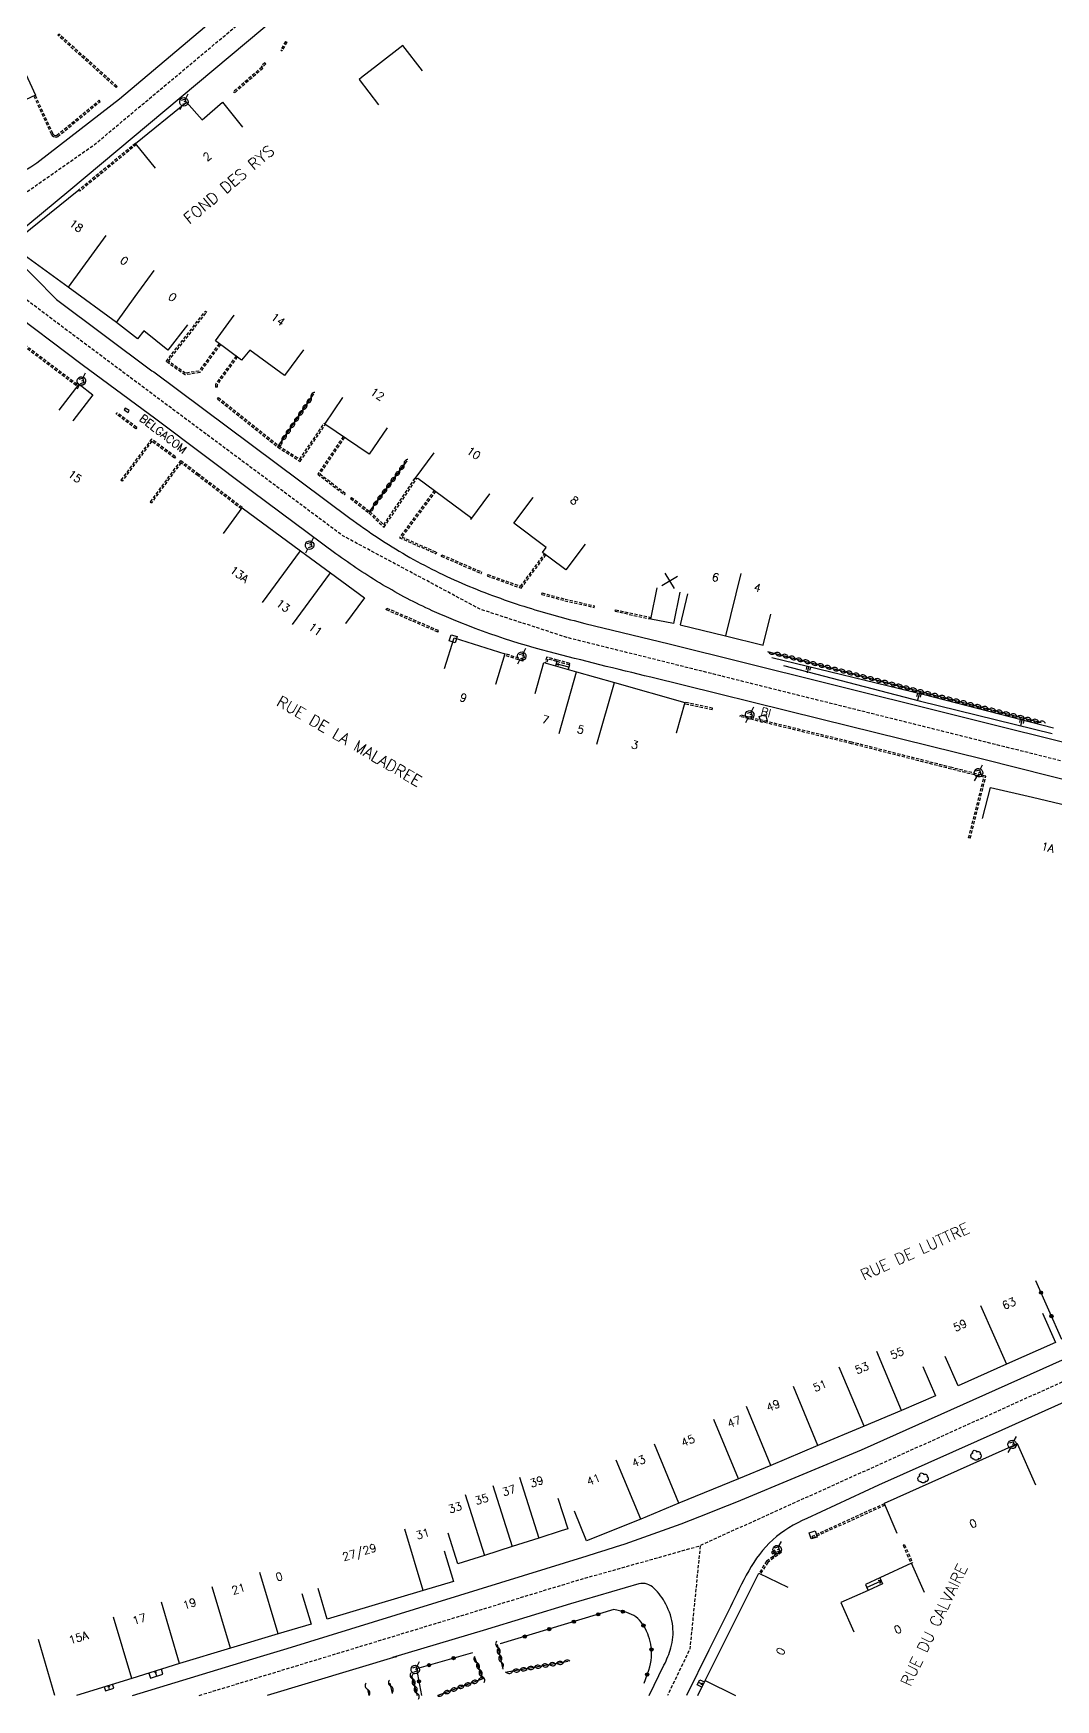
# Model space of a CAD drawing. Header units: millimetres. Extents: x 147000 to 148000, y 130999 to 132000.
# Drawn here: x 147334 to 147493.8, y 130999.3 to 131259.6 of the extents above; entities that cross this region are included whole.
import ezdxf
from ezdxf.enums import TextEntityAlignment as Align

# ---------------------------------------------------------------- set-up
doc = ezdxf.new("R2010")
doc.units = ezdxf.units.MM
doc.linetypes.add('DASHED', pattern=[0.75, 0.5, -0.25])
doc.layers.get('0').update_dxf_attribs({"linetype": 'CONTINUOUS'})
for name, color, linetype in [('W0001', 6, 'DASHED'), ('W0008', 7, 'CONTINUOUS'), ('W0100', 7, 'CONTINUOUS'), ('W0112', 1, 'DASHED'), ('W0211', 2, 'CONTINUOUS'), ('W0300', 7, 'CONTINUOUS'), ('W0310', 3, 'CONTINUOUS'), ('W0322', 7, 'CONTINUOUS'), ('W0471', 7, 'CONTINUOUS'), ('W0984', 7, 'CONTINUOUS'), ('W0989', 7, 'CONTINUOUS'), ('W0991', 7, 'CONTINUOUS'), ('W1102', 7, 'CONTINUOUS')]:
    doc.layers.add(name, color=color, linetype=linetype)
doc.styles.get("Standard").update_dxf_attribs({"font": 'romans.shx', "width": 0.85})

# ---------------------------------------------------------------- blocks, each defined once
blk = doc.blocks.new('t211o')
at = {"color": 0, "linetype": 'Continuous'}
for p, q in [((-0.29, 0.5), (-0.29, 0)), ((0, 1), (0, 0)), ((0.29, 0.5), (0.29, 0))]:
    blk.add_line(p, q, dxfattribs=at)
blk = doc.blocks.new('t991o')
at = {"color": 0, "linetype": 'Continuous'}
for p, q in [((-1, 1), (1, -1)), ((-1, -1), (1, 1))]:
    blk.add_line(p, q, dxfattribs=at)
blk = doc.blocks.new('t310o')
at = {"color": 0, "linetype": 'Continuous'}
for centre, start, end in [((-0.5, 0.38), 216.8699, 323.1304), ((0.5, -0.37), 36.8699, 143.1303)]:
    blk.add_arc(centre, 0.625, start, end, dxfattribs=at)
blk = doc.blocks.new('t322o')
at = {"color": 0, "linetype": 'Continuous'}
for radius in [0.25, 0.15]:
    blk.add_circle((0, 0), radius, dxfattribs=at)
blk = doc.blocks.new('T471')
for p, q in [((-0.333334, 0.333334), (-0.333334, -0.333334)), ((-0.333334, 0.333334), (0.333334, 0.333334)), ((-0.333334, 0), (0, 0)), ((0.500001, 0.500001), (1.000002, 1.000002)), ((-0.500001, -0.500001), (-1.000002, -1.000002)), ((-0.333334, -0.333334), (0.333334, -0.333334))]:
    blk.add_line(p, q)
blk.add_ellipse((0, 0), major_axis=(0.471405, 0.471405), ratio=1, start_param=5.4977871438, end_param=11.780972451)
blk = doc.blocks.new('t112o')
at = {"color": 0, "linetype": 'Continuous'}
for p, q in [((-0.5, 0.5), (0.5, 0.5)), ((-0.5, -0.5), (-0.5, 0.5)), ((0.5, 0.5), (0.5, -0.5)), ((0.5, -0.5), (-0.5, -0.5))]:
    blk.add_line(p, q, dxfattribs=at)
blk = doc.blocks.new('T300')
for p, q in [((-0.8, 0.51), (-0.86, 0.34)), ((-0.86, 0.34), (-0.86, 0.17)), ((-0.86, 0.17), (-0.74, 0.06)), ((-0.69, 0.63), (-0.8, 0.51)), ((-0.8, -0.06), (-0.74, 0.06)), ((-0.74, 0.06), (-0.69, 0.11)), ((-0.57, 0.69), (-0.69, 0.63)), ((-0.46, 0.69), (-0.57, 0.69)), ((-0.29, 0.63), (-0.46, 0.69)), ((-0.29, 0.63), (-0.17, 0.74)), ((-0.23, 0.57), (-0.29, 0.63)), ((-0.17, 0.74), (-0.06, 0.8)), ((-0.06, 0.8), (0.06, 0.8)), ((0.06, 0.8), (0.23, 0.74)), ((0.23, 0.74), (0.34, 0.63)), ((0.34, 0.63), (0.4, 0.51)), ((0.46, 0.46), (0.34, 0.46)), ((0.4, 0.51), (0.4, 0.46)), ((0.57, 0.4), (0.46, 0.46)), ((0.57, 0.4), (0.69, 0.29)), ((0.69, 0.29), (0.74, 0.17)), ((0.74, 0.06), (0.69, -0.17)), ((0.74, 0.17), (0.74, 0.06)), ((-0.8, -0.17), (-0.8, -0.06)), ((-0.8, -0.23), (-0.8, -0.17)), ((-0.74, -0.34), (-0.8, -0.23)), ((-0.69, -0.4), (-0.74, -0.34)), ((-0.51, -0.46), (-0.69, -0.4)), ((-0.4, -0.46), (-0.51, -0.46)), ((-0.4, -0.46), (-0.34, -0.46)), ((-0.34, -0.46), (-0.34, -0.4)), ((-0.34, -0.51), (-0.34, -0.46)), ((-0.29, -0.63), (-0.34, -0.51)), ((-0.17, -0.74), (-0.29, -0.63)), ((-0.06, -0.8), (-0.17, -0.74)), ((0.06, -0.8), (-0.06, -0.8)), ((0.17, -0.74), (0.06, -0.8)), ((0.23, -0.69), (0.17, -0.74)), ((0.29, -0.46), (0.23, -0.46)), ((0.29, -0.63), (0.23, -0.69)), ((0.46, -0.4), (0.29, -0.46)), ((0.34, -0.51), (0.29, -0.63)), ((0.34, -0.51), (0.34, -0.46)), ((0.57, -0.34), (0.46, -0.4)), ((0.63, -0.29), (0.57, -0.34)), ((0.69, -0.17), (0.63, -0.29))]:
    blk.add_line(p, q)

msp = doc.modelspace()

# ---------------------------------------------------------------- linework, layer by layer
at = {"layer": 'W0001', "flags": 128}
for points in [[(147321.37, 131226.7), (147328.99, 131232.03), (147343.51, 131242.17), (147391.84, 131282.58), (147418.55, 131304.65), (147427.85, 131311.8), (147454.55, 131334.69), (147462.59, 131341.58), (147498.95, 131372.05), (147511.71, 131384.92), (147519.9, 131395.53), (147528.52, 131409.88), (147537.38, 131428.53), (147540.01, 131435.29), (147553.89, 131470.7), (147557.05, 131478.78), (147562.81, 131493.02), (147567.54, 131503.26), (147574.52, 131515.82), (147583.12, 131529.96), (147596.12, 131548.84), (147606.02, 131561.15), (147606.02, 131561.15)], [(147594.96, 131093.92), (147586.51, 131105.47), (147577.08, 131112.52), (147554.95, 131128.08), (147535.03, 131135.87), (147417.41, 131165.22), (147403.82, 131169.65), (147382.38, 131181.11), (147355.09, 131201.41), (147339.66, 131212.92), (147321.37, 131226.7), (147309.53, 131235.62), (147285.5, 131252.32), (147280.73, 131263.05), (147268.25, 131289.29), (147266.21, 131298.47), (147262.94, 131306.29), (147259.17, 131314.86), (147259.17, 131314.86)], [(147848.17, 131148.63), (147841.89, 131146.54), (147798.08, 131138.79), (147775.57, 131135.06), (147765.48, 131133.34), (147752.33, 131131.18), (147714.41, 131124.92), (147654.67, 131114.9), (147631.69, 131108.74), (147609.8, 131100.49), (147594.96, 131093.92), (147573.67, 131084.44), (147521.96, 131061.19), (147446.75, 131027.27), (147438.23, 131023.38), (147438.23, 131023.38)], [(147359.94, 131000), (147419.25, 131018.04), (147438.23, 131023.38), (147436.61, 131007.25), (147433.12, 131000)]]:
    msp.add_lwpolyline(points, dxfattribs=at)
at = {"layer": 'W0008', "flags": 128}
for points in [[(147483.5, 131338.38), (147481.18, 131338.01), (147469, 131334.24), (147468.75, 131332.21), (147456.38, 131327.96, 0.0616), (147448.04, 131323.89, 0.0194), (147440.97, 131318.59), (147422.37, 131304.29), (147399.91, 131285.45), (147339.56, 131234.95), (147331.35, 131228.1, 0.1434)], [(147331.07, 131237.45, 0.0647), (147335.03, 131239.71), (147347.46, 131249.38), (147363.42, 131262.8)], [(147518.63, 131137.08), (147482.56, 131146.19), (147457.04, 131152.45), (147430.53, 131159.02, -0.006), (147414.6, 131163, -0.0413), (147396.35, 131169.4, -0.0261), (147388.6, 131173.48, -0.0249), (147381.31, 131178.32), (147368.26, 131187.96), (147353.16, 131199.31), (147341.66, 131207.84), (147305.2, 131235.28, 0.1225)], [(147330.68, 131225.1), (147337.65, 131218.01), (147352.52, 131206.9), (147352.83, 131206.7), (147383.46, 131183.89, 0.0145), (147387.9, 131180.79, 0.0146), (147392.31, 131178.06, 0.0305), (147401.57, 131173.46, 0.0243), (147411.3, 131169.91, 0.016), (147420.21, 131167.44), (147433.38, 131164.22), (147457.43, 131158.25), (147499.66, 131147.71)], [(147696.25, 131118.63), (147656.58, 131112.1, 0.0265), (147643.76, 131109.16, 0.0119), (147632.04, 131105.62, 0.0192), (147616.63, 131099.95), (147609.09, 131096.82), (147581.84, 131084.71), (147557.09, 131073.63), (147544.34, 131067.95), (147515.24, 131054.84), (147485.34, 131041.4), (147466.07, 131032.82), (147454.88, 131027.64, 0.0749), (147449.57, 131024.3, 0.078), (147445.81, 131019.46, 0.015), (147442.95, 131013.81), (147439.58, 131007.07), (147436.07, 131000)], [(147349.54, 131000), (147369.51, 131006.07), (147373.67, 131007.32), (147420.56, 131021.79, 0.0237), (147443.93, 131030.25), (147463.42, 131038.36), (147528.69, 131067.54)], [(147430.26, 131000), (147432.57, 131004.72, 0.0458), (147433.65, 131007.44, 0.0952), (147433.94, 131010.78, 0.0951), (147432.85, 131014.26, 0.0897), (147431.02, 131016.71, 0.2635), (147428.63, 131017.44), (147417.94, 131014.29), (147404.3, 131010.13), (147390.15, 131005.9), (147390.84, 131006.1), (147370.57, 131000)]]:
    msp.add_lwpolyline(points, format="xyb", dxfattribs=at)
at = {"layer": 'W0100'}
for p, q in [((147415.81, 131161.48), (147415.62, 131160.78)), ((147415.72, 131161.13), (147416.16, 131161.15)), ((147415.72, 131161.13), (147416.08, 131160.89)), ((147417.68, 131160.59), (147415.72, 131161.13)), ((147417.78, 131160.94), (147417.58, 131160.24)), ((147464.24, 131016.85), (147466.51, 131017.88)), ((147466.51, 131017.88), (147466.04, 131017.92)), ((147466.51, 131017.88), (147466.23, 131017.5)), ((147353.06, 131003.8), (147353, 131003.5)), ((147353.06, 131003.8), (147353.29, 131003.59)), ((147353.31, 131003), (147353.06, 131003.8)), ((147437.97, 131002.04), (147438.68, 131001.69)), ((147345.75, 131001.53), (147345.68, 131001.23)), ((147345.75, 131001.53), (147345.96, 131001.32)), ((147345.93, 131000.92), (147345.75, 131001.53)), ((147438.68, 131001.69), (147438.33, 131001.68)), ((147438.68, 131001.69), (147438.47, 131001.98))]:
    msp.add_line(p, q, dxfattribs=at)
at = {"layer": 'W0100', "flags": 128}
for points in [[(147394.83, 131253.73), (147391.77, 131257.68), (147387.81, 131254.63), (147385.31, 131252.7), (147384.91, 131252.39), (147387.97, 131248.44), (147387.97, 131248.44)], [(147332.26, 131254.46), (147334.35, 131249.92), (147320.79, 131243.65), (147318.7, 131248.19), (147318.7, 131248.19)], [(147353.11, 131238.52), (147349.97, 131242.41), (147357.96, 131248.83), (147360.4, 131246.08), (147363.57, 131248.82), (147366.7, 131244.92), (147366.7, 131244.92)], [(147358.09, 131214.04), (147355.01, 131210.11), (147351.29, 131213.12), (147350.31, 131211.86), (147347, 131214.45), (147339.46, 131219.95), (147332, 131225.38), (147331.96, 131227.73), (147341.12, 131235.16), (147341.12, 131235.16)], [(147376.22, 131210.15), (147373.25, 131206.13), (147367.85, 131210.1), (147366.55, 131208.56), (147362.46, 131211.54), (147365.42, 131215.57), (147365.42, 131215.57)], [(147338.08, 131200.73), (147341.19, 131204.77), (147343.32, 131203.13), (147340.21, 131199.09), (147340.21, 131199.09)], [(147389.3, 131197.98), (147386.49, 131193.84), (147379.55, 131198.55), (147382.36, 131202.69), (147382.36, 131202.69)], [(147348.83, 131200.39), (147349.01, 131200.66), (147348.39, 131201.07), (147348.2, 131200.81), (147348.83, 131200.39), (147348.83, 131200.39)], [(147396.62, 131194.08), (147393.65, 131190.06), (147394.09, 131190.11), (147402.32, 131184.03), (147402.38, 131183.65), (147405.35, 131187.67), (147405.35, 131187.67)], [(147420.23, 131179.81), (147417.22, 131175.82), (147416.82, 131176.12), (147413.59, 131178.51), (147414.16, 131179.31), (147409.12, 131183.11), (147412.13, 131187.1), (147412.13, 131187.1)], [(147363.71, 131181.49), (147366.65, 131185.48), (147375.75, 131178.76), (147380.43, 131175.33), (147385.78, 131171.44), (147382.81, 131167.41), (147382.81, 131167.41)], [(147435.04, 131172.31), (147434.07, 131167.41), (147430.53, 131168.11), (147431.49, 131173.01), (147431.49, 131173.01)], [(147436.25, 131172.07), (147435.08, 131167.21), (147442.18, 131165.5), (147448.05, 131164.02), (147449.24, 131168.88), (147449.24, 131168.88)], [(147398.28, 131160.41), (147399.78, 131165.18), (147407.72, 131162.68), (147406.22, 131157.91), (147406.22, 131157.91)], [(147412.42, 131156.48), (147413.78, 131161.3), (147418.89, 131159.87), (147424.81, 131158.21), (147435.85, 131155.09), (147434.49, 131150.27), (147434.49, 131150.27)], [(147482.36, 131136.94), (147483.58, 131141.79), (147490.13, 131140.28), (147495.61, 131138.99), (147495.96, 131140.34), (147505.35, 131137.95), (147523.68, 131133.52), (147533.65, 131130.86), (147532.43, 131126.01), (147532.43, 131126.01)], [(147491.73, 131059.71), (147493.76, 131055.14), (147486.1, 131051.74), (147478.54, 131048.34), (147476.51, 131052.91), (147476.51, 131052.91)], [(147473.01, 131051.38), (147474.98, 131046.79), (147469.71, 131044.52), (147463.86, 131042.07), (147456.62, 131039.01), (147449.28, 131035.9), (147444.2, 131033.83), (147434.89, 131030.01), (147428.93, 131027.5), (147420.46, 131024.12), (147418.61, 131028.77), (147418.61, 131028.77)], [(147490.68, 131032.81), (147487.79, 131039.27), (147467, 131029.95), (147468.98, 131025.35), (147468.98, 131025.35)], [(147416, 131030.78), (147417.52, 131026.01), (147416.48, 131025.68), (147412.99, 131024.56), (147408.84, 131023.24), (147404.51, 131021.85), (147400.35, 131020.56), (147398.83, 131025.33), (147398.83, 131025.33)], [(147398.22, 131022.6), (147399.66, 131017.81), (147394.93, 131016.39), (147379.95, 131011.9), (147378.51, 131016.69), (147378.51, 131016.69)], [(147449.82, 131022.67), (147449.36, 131022.33), (147449.54, 131022.09), (147449.99, 131022.43), (147449.82, 131022.67), (147449.82, 131022.67)], [(147473.26, 131016.08), (147471.24, 131020.65), (147466.31, 131018.37), (147466.71, 131017.4), (147464.45, 131016.39), (147460.22, 131014.52), (147462.25, 131009.95), (147462.25, 131009.95)], [(147437.86, 131000), (147438.99, 131002.33), (147447.41, 131019.08), (147451.9, 131016.89), (147451.9, 131016.89)], [(147466.31, 131018.37), (147464.04, 131017.32), (147464.45, 131016.39), (147464.45, 131016.39)], [(147375.97, 131015.93), (147377.41, 131011.14), (147372.27, 131009.63), (147364.83, 131007.37), (147356.87, 131004.99), (147349.39, 131002.65), (147340.76, 131000)], [(147352.09, 131003.49), (147352.34, 131002.67), (147354.27, 131003.33), (147354.03, 131004.1), (147354.03, 131004.1)], [(147438.48, 131001.28), (147437.75, 131001.63), (147438.18, 131002.45), (147438.88, 131002.1), (147438.88, 131002.1)], [(147345.09, 131001.33), (147345.28, 131000.71), (147346.58, 131001.13), (147346.4, 131001.73), (147346.4, 131001.73)]]:
    msp.add_lwpolyline(points, dxfattribs=at)
at = {"layer": 'W0112'}
for p, q in [((147337.85, 131259.29), (147338.02, 131259.47)), ((147345.29, 131252.61), (147337.85, 131259.29)), ((147345.46, 131252.8), (147338.02, 131259.47)), ((147373.4, 131258.32), (147372.68, 131257)), ((147373.62, 131258.21), (147372.9, 131256.88)), ((147373.4, 131258.32), (147373.62, 131258.21)), ((147370.18, 131255), (147369.65, 131254.49)), ((147369.83, 131254.31), (147369.65, 131254.49)), ((147370.36, 131254.82), (147369.83, 131254.31)), ((147370.18, 131255), (147370.36, 131254.82)), ((147372.68, 131257), (147372.9, 131256.88)), ((147346.95, 131251.12), (147345.29, 131252.61)), ((147347.11, 131251.31), (147345.46, 131252.8)), ((147369.74, 131254.31), (147365.28, 131250.46)), ((147369.9, 131254.12), (147365.44, 131250.28)), ((147369.9, 131254.12), (147369.74, 131254.31)), ((147334.11, 131249.8), (147336.81, 131243.84)), ((147334.33, 131249.91), (147337.03, 131243.94)), ((147346.95, 131251.12), (147347.11, 131251.31)), ((147365.28, 131250.46), (147365.44, 131250.28)), ((147337.69, 131243.66), (147344.31, 131249.13)), ((147337.85, 131243.47), (147344.47, 131248.94)), ((147344.47, 131248.94), (147344.31, 131249.13)), ((147336.81, 131243.84), (147336.95, 131243.65)), ((147336.95, 131243.65), (147337.16, 131243.5)), ((147337.03, 131243.94), (147337.12, 131243.83)), ((147337.12, 131243.83), (147337.28, 131243.71)), ((147337.16, 131243.5), (147337.41, 131243.4)), ((147337.28, 131243.71), (147337.46, 131243.64)), ((147337.41, 131243.4), (147337.65, 131243.38)), ((147337.46, 131243.64), (147337.62, 131243.63)), ((147337.62, 131243.63), (147337.69, 131243.66)), ((147337.65, 131243.38), (147337.85, 131243.47)), ((147349.97, 131242.41), (147341.15, 131235.14)), ((147350.13, 131242.22), (147341.31, 131234.95)), ((147341.31, 131234.95), (147341.15, 131235.14)), ((147354.76, 131208.34), (147360.92, 131216.22)), ((147355.12, 131208.39), (147361.12, 131216.06)), ((147360.92, 131216.22), (147361.12, 131216.06)), ((147340.68, 131204.58), (147330.76, 131212.06)), ((147340.83, 131204.77), (147330.91, 131212.26)), ((147363.04, 131211.12), (147359.9, 131206.85)), ((147363.24, 131210.97), (147360.04, 131206.62)), ((147357.72, 131206.24), (147354.76, 131208.34)), ((147357.78, 131206.5), (147355.12, 131208.39)), ((147365.69, 131209.19), (147362.46, 131204.76)), ((147365.89, 131209.04), (147362.72, 131204.69)), ((147360.04, 131206.62), (147357.72, 131206.24)), ((147359.9, 131206.85), (147357.78, 131206.5)), ((147340.68, 131204.58), (147340.83, 131204.77)), ((147362.46, 131204.76), (147362.49, 131204.32)), ((147362.74, 131204.34), (147362.49, 131204.32)), ((147362.72, 131204.69), (147362.74, 131204.34)), ((147362.79, 131202.52), (147362.95, 131202.71)), ((147362.79, 131202.52), (147372.24, 131194.97)), ((147362.95, 131202.71), (147372.38, 131195.17)), ((147346.98, 131200.11), (147347.13, 131200.31)), ((147350.03, 131197.84), (147346.98, 131200.11)), ((147350.18, 131198.04), (147347.13, 131200.31)), ((147350.18, 131198.04), (147350.03, 131197.84)), ((147375.65, 131193.07), (147379.43, 131198.64)), ((147375.72, 131192.72), (147379.64, 131198.49)), ((147379.55, 131198.55), (147379.43, 131198.64)), ((147352.49, 131196.23), (147347.71, 131189.82)), ((147352.54, 131195.88), (147347.91, 131189.67)), ((147356.22, 131193.46), (147352.49, 131196.23)), ((147356.07, 131193.26), (147352.54, 131195.88)), ((147372.24, 131194.97), (147375.72, 131192.72)), ((147372.38, 131195.17), (147375.65, 131193.07)), ((147382.43, 131196.6), (147378.45, 131190.75)), ((147382.63, 131196.46), (147378.79, 131190.8)), ((147357.03, 131192.86), (147352.28, 131186.42)), ((147357.08, 131192.51), (147352.48, 131186.27)), ((147356.22, 131193.46), (147356.07, 131193.26)), ((147359.87, 131190.71), (147357.03, 131192.86)), ((147359.72, 131190.51), (147357.08, 131192.51)), ((147347.91, 131189.67), (147347.71, 131189.82)), ((147366.52, 131185.31), (147359.72, 131190.51)), ((147366.67, 131185.51), (147359.87, 131190.71)), ((147378.45, 131190.75), (147382.65, 131187.53)), ((147378.79, 131190.8), (147382.81, 131187.73)), ((147388.79, 131182.83), (147393.65, 131190.06)), ((147388.83, 131182.44), (147393.97, 131190.1)), ((147382.65, 131187.53), (147382.81, 131187.73)), ((147383.58, 131186.93), (147383.73, 131187.12)), ((147383.58, 131186.93), (147386.45, 131184.7)), ((147383.73, 131187.12), (147386.61, 131184.89)), ((147396.67, 131188.2), (147391.22, 131180.82)), ((147396.88, 131188.05), (147391.61, 131180.92)), ((147352.28, 131186.42), (147352.48, 131186.27)), ((147366.65, 131185.48), (147366.67, 131185.51)), ((147386.45, 131184.7), (147388.83, 131182.44)), ((147386.61, 131184.89), (147388.79, 131182.83)), ((147391.22, 131180.82), (147396.94, 131178.31)), ((147391.61, 131180.92), (147397.04, 131178.54)), ((147397.04, 131178.54), (147396.94, 131178.31)), ((147397.77, 131177.92), (147397.87, 131178.15)), ((147397.77, 131177.92), (147404.02, 131175.22)), ((147397.87, 131178.15), (147404.11, 131175.45)), ((147410.16, 131173.23), (147413.9, 131178.27)), ((147410.25, 131172.93), (147414.11, 131178.12)), ((147404.02, 131175.22), (147404.11, 131175.45)), ((147405.02, 131175.07), (147404.93, 131174.84)), ((147404.93, 131174.84), (147410.25, 131172.93)), ((147405.02, 131175.07), (147410.16, 131173.23)), ((147413.48, 131171.95), (147413.54, 131172.19)), ((147413.48, 131171.95), (147417.06, 131170.98)), ((147413.54, 131172.19), (147417.12, 131171.22)), ((147417.12, 131171.22), (147421.71, 131170.18)), ((147389.14, 131169.57), (147389.24, 131169.8)), ((147397.24, 131166.07), (147389.14, 131169.57)), ((147397.34, 131166.3), (147389.24, 131169.8)), ((147417.06, 131170.98), (147421.66, 131169.94)), ((147421.66, 131169.94), (147421.71, 131170.18)), ((147424.95, 131169.33), (147425.01, 131169.57)), ((147424.95, 131169.33), (147430.31, 131168.15)), ((147425.01, 131169.57), (147430.36, 131168.39)), ((147397.24, 131166.07), (147397.34, 131166.3)), ((147430.36, 131168.39), (147430.31, 131168.15)), ((147410.53, 131161.53), (147407.65, 131162.45)), ((147407.72, 131162.68), (147407.72, 131162.69)), ((147410.6, 131161.77), (147407.72, 131162.69)), ((147410.53, 131161.53), (147410.6, 131161.77)), ((147414.23, 131162.17), (147413.99, 131161.24)), ((147415.9, 131161.71), (147414.23, 131162.17)), ((147414.4, 131161.87), (147414.23, 131161.17)), ((147415.81, 131161.48), (147414.4, 131161.87)), ((147417.78, 131160.94), (147415.81, 131161.48)), ((147417.84, 131161.18), (147415.9, 131161.71)), ((147417.78, 131160.94), (147417.84, 131161.18)), ((147440.1, 131153.93), (147435.78, 131154.84)), ((147440.16, 131154.17), (147435.85, 131155.09)), ((147440.1, 131153.93), (147440.16, 131154.17)), ((147444.48, 131152.87), (147444.54, 131153.11)), ((147461.93, 131148.88), (147444.54, 131153.11)), ((147461.87, 131148.64), (147444.48, 131152.87)), ((147477.47, 131144.67), (147461.87, 131148.64)), ((147477.53, 131144.92), (147461.93, 131148.88)), ((147482.58, 131143.39), (147477.47, 131144.67)), ((147482.88, 131143.57), (147477.53, 131144.92)), ((147480.18, 131133.94), (147482.58, 131143.39)), ((147480.43, 131133.88), (147482.88, 131143.57)), ((147480.43, 131133.88), (147480.18, 131133.94)), ((147467, 131029.94), (147455.71, 131024.81)), ((147467.1, 131029.72), (147455.81, 131024.58)), ((147455.81, 131024.58), (147455.71, 131024.81)), ((147470.16, 131023.54), (147469.93, 131023.44)), ((147469.93, 131023.44), (147471.17, 131020.62)), ((147470.16, 131023.54), (147471.4, 131020.73)), ((147448.59, 131020.95), (147447.41, 131019.08)), ((147448.78, 131020.78), (147447.64, 131018.97)), ((147450.81, 131022.56), (147448.59, 131020.95)), ((147450.95, 131022.35), (147448.78, 131020.78)), ((147450.95, 131022.35), (147450.81, 131022.56)), ((147471.24, 131020.65), (147471.4, 131020.73))]:
    msp.add_line(p, q, dxfattribs=at)
at = {"layer": 'W0211', "flags": 128}
for points in [[(147493.45, 131151.08), (147473.02, 131156.35), (147449.43, 131162.07), (147449.43, 131162.07)], [(147451.25, 131160.86), (147472.67, 131155.31), (147493.23, 131150.25), (147493.23, 131150.25)]]:
    msp.add_lwpolyline(points, dxfattribs=at)
at = {"layer": 'W0310'}
for p, q in [((147372.25, 131195.02), (147377.87, 131203.3)), ((147386.48, 131184.8), (147392.42, 131192.84)), ((147406.52, 131007.93), (147407.36, 131004.09)), ((147417.62, 131005.31), (147407.77, 131003.57)), ((147393.13, 131003.09), (147394.02, 131000)), ((147386.23, 131000.98), (147386.44, 131000)), ((147390.16, 131000.3), (147389.79, 131001.89))]:
    msp.add_line(p, q, dxfattribs=at)
at = {"layer": 'W0310', "flags": 128}
for points in [[(147448.75, 131163.05), (147472.86, 131156.75), (147491.49, 131151.96), (147491.49, 131151.96)], [(147402.98, 131005.98), (147404.24, 131002.59), (147397.25, 131000)]]:
    msp.add_lwpolyline(points, dxfattribs=at)
at = {"layer": 'W0322'}
msp.add_line((147494.73, 131055.59), (147490.67, 131064.73), dxfattribs=at)
at = {"layer": 'W0322', "flags": 128}
msp.add_lwpolyline([(147429.47, 131001.93), (147430.19, 131003.95, 0.1349), (147430.5, 131008.02, 0.1038), (147429.22, 131011.11, 0.1842), (147426.76, 131012.94), (147424.75, 131013.41), (147406.99, 131008.03), (147406.99, 131008.03)], format="xyb", dxfattribs=at)
msp.add_lwpolyline([(147402.62, 131006.66), (147393.92, 131004.17), (147394.69, 131000)], dxfattribs=at)
at = {"layer": 'W1102'}
for p, q in [((147345.35, 131228.03), (147339.46, 131219.95)), ((147369.82, 131170.71), (147375.75, 131178.76)), ((147374.5, 131167.28), (147380.43, 131175.33)), ((147444.57, 131175.21), (147442.18, 131165.5)), ((147416.18, 131150.25), (147418.89, 131159.87)), ((147422.1, 131148.58), (147424.81, 131158.21)), ((147482.04, 131060.88), (147486.1, 131051.74)), ((147469.71, 131044.52), (147465.81, 131053.73)), ((147463.86, 131042.07), (147459.96, 131051.27)), ((147456.62, 131039.01), (147452.79, 131048.25)), ((147449.28, 131035.9), (147445.45, 131045.14)), ((147444.2, 131033.83), (147440.38, 131043.07)), ((147434.89, 131030.01), (147431.07, 131039.25)), ((147428.93, 131027.5), (147425.1, 131036.74)), ((147409.97, 131034.1), (147412.99, 131024.56)), ((147401.49, 131031.38), (147404.51, 131021.85)), ((147405.82, 131032.77), (147408.84, 131023.24)), ((147394.93, 131016.39), (147392.05, 131025.97)), ((147372.27, 131009.63), (147369.39, 131019.21)), ((147364.83, 131007.37), (147361.96, 131016.94)), ((147356.87, 131004.99), (147354.04, 131014.58)), ((147349.39, 131002.65), (147346.56, 131012.24)), ((147337.4, 131000), (147334.83, 131008.71)), ((147438.99, 131002.33), (147443.75, 131000))]:
    msp.add_line(p, q, dxfattribs=at)
at = {"layer": 'W1102', "flags": 128}
msp.add_lwpolyline([(147347, 131214.45), (147349.94, 131218.49), (147352.89, 131222.53), (147352.89, 131222.53)], dxfattribs=at)

# ---------------------------------------------------------------- block references
at = {"layer": 'W0112'}
for p, rotation in [((147399.62, 131165.04), 162.3751), ((147448.09, 131152.57), 197.3116000000001), ((147455.89, 131025.06), 197.3116000000001)]:
    msp.add_blockref('t112o', p, dxfattribs=dict(at, rotation=rotation))
at = {"layer": 'W0211'}
for p, rotation in [((147455.22, 131160.67), 166.3706701872814), ((147472.5, 131156.45), 166.1145104110773), ((147488.56, 131152.35), 166.7635721118597)]:
    msp.add_blockref('t211o', p, dxfattribs=dict(at, rotation=rotation))
at = {"layer": 'W0300', "rotation": 197.3116000000001}
for p in [(147481.24, 131037.51), (147472.97, 131033.96)]:
    msp.add_blockref('T300', p, dxfattribs=at)
at = {"layer": 'W0310'}
for p, rotation in [((147376.79, 131201.71), 55.85036326273166), ((147377.44, 131202.67), 55.85036326273166), ((147374.85, 131198.84), 55.85036326273166), ((147375.49, 131199.8), 55.85036326273166), ((147376.14, 131200.76), 55.85036326273166), ((147373.55, 131196.93), 55.85036326273166), ((147374.2, 131197.89), 55.85036326273166), ((147372.9, 131195.98), 55.85036326273166), ((147391.28, 131191.3), 53.54286556648902), ((147391.97, 131192.23), 53.54286556648902), ((147389.22, 131188.52), 53.54286556648902), ((147389.91, 131189.44), 53.54286556648902), ((147390.6, 131190.37), 53.54286556648902), ((147387.85, 131186.66), 53.54286556648902), ((147388.54, 131187.59), 53.54286556648902), ((147387.17, 131185.73), 53.54286556648902), ((147449.87, 131162.76), 345.3623276379749), ((147450.99, 131162.46), 345.3623276379749), ((147452.11, 131162.17), 345.3623276379749), ((147453.22, 131161.88), 345.3623276379749), ((147454.34, 131161.59), 345.3623276379749), ((147455.46, 131161.3), 345.3623276379749), ((147456.58, 131161), 345.3623276379749), ((147457.69, 131160.71), 345.3623276379749), ((147458.81, 131160.42), 345.3623276379749), ((147459.93, 131160.13), 345.3623276379749), ((147461.05, 131159.84), 345.3623276379749), ((147462.16, 131159.54), 345.3623276379749), ((147463.28, 131159.25), 345.3623276379749), ((147464.4, 131158.96), 345.3623276379749), ((147465.52, 131158.67), 345.3623276379749), ((147466.63, 131158.38), 345.3623276379749), ((147467.75, 131158.09), 345.3623276379749), ((147468.87, 131157.79), 345.3623276379749), ((147469.99, 131157.5), 345.3623276379749), ((147471.1, 131157.21), 345.3623276379749), ((147472.22, 131156.92), 345.3623276379749), ((147473.34, 131156.63), 345.5704838675064), ((147474.46, 131156.34), 345.5704838675064), ((147475.58, 131156.05), 345.5704838675064), ((147476.69, 131155.76), 345.5704838675064), ((147477.81, 131155.48), 345.5704838675064), ((147478.93, 131155.19), 345.5704838675064), ((147480.05, 131154.9), 345.5704838675064), ((147481.17, 131154.61), 345.5704838675064), ((147482.29, 131154.33), 345.5704838675064), ((147483.41, 131154.04), 345.5704838675064), ((147484.52, 131153.75), 345.5704838675064), ((147485.64, 131153.46), 345.5704838675064), ((147486.76, 131153.17), 345.5704838675064), ((147487.88, 131152.89), 345.5704838675064), ((147489, 131152.6), 345.5704838675064), ((147490.12, 131152.31), 345.5704838675064), ((147491.24, 131152.02), 345.5704838675064), ((147406.62, 131007.47), 282.3386872840028), ((147406.86, 131006.34), 282.3386872840028), ((147403.3, 131005.12), 290.3240722610433), ((147403.7, 131004.04), 290.3240722610433), ((147407.11, 131005.22), 282.3386872840028), ((147411.19, 131004.18), 189.9919819210899), ((147412.32, 131004.38), 189.9919819210899), ((147413.46, 131004.58), 189.9919819210899), ((147414.6, 131004.78), 189.9919819210899), ((147415.74, 131004.98), 189.9919819210899), ((147416.87, 131005.18), 189.9919819210899), ((147389.9, 131001.42), 102.9983005281937), ((147393.28, 131002.58), 286.0751341085915), ((147393.6, 131001.47), 286.0751341085915), ((147401.36, 131001.52), 200.3246890010551), ((147402.45, 131001.92), 200.3246890010551), ((147403.53, 131002.32), 200.3246890010551), ((147404.1, 131002.96), 290.3240722610433), ((147408.91, 131003.77), 189.9919819210899), ((147410.05, 131003.98), 189.9919819210899), ((147386.23, 131000.95), 282.192817462812), ((147393.92, 131000.36), 286.0751341085915), ((147398.11, 131000.32), 200.3246890010551), ((147399.2, 131000.72), 200.3246890010551), ((147400.28, 131001.12), 200.3246890010551)]:
    msp.add_blockref('t310o', p, dxfattribs=dict(at, rotation=rotation))
at = {"layer": 'W0322'}
for p, rotation in [((147491.49, 131062.9), 113.9620817472662), ((147493.11, 131059.24), 113.9620817472662), ((147422.3, 131012.67), 196.868400296925), ((147426.15, 131013.08), 166.7360917157952), ((147414.64, 131010.35), 196.868400296925), ((147418.47, 131011.51), 196.868400296925), ((147429.36, 131010.91), 122.5647625226459), ((147410.82, 131009.19), 196.868400296925), ((147430.62, 131007.16), 94.52851469523053), ((147395.84, 131004.72), 195.9638249061559), ((147399.68, 131005.82), 195.9638249061559), ((147394.28, 131002.2), 280.5078358716723), ((147429.94, 131003.25), 70.52096565894685)]:
    msp.add_blockref('t322o', p, dxfattribs=dict(at, rotation=rotation))
at = {"layer": 'W0471', "rotation": 197.3116000000001}
for p in [(147357.55, 131248.88), (147341.53, 131205.29), (147377.19, 131179.64), (147410.34, 131162.3), (147445.96, 131153.16), (147481.71, 131144.11), (147486.98, 131039.2), (147450.26, 131022.76), (147393.7, 131004.04)]:
    msp.add_blockref('T471', p, dxfattribs=at)
at = {"layer": 'W0991', "rotation": 76.01578618593435}
msp.add_blockref('t991o', (147433.47, 131174.07), dxfattribs=at)

# ---------------------------------------------------------------- texts
at = {"layer": 'W0984'}
for s, rotation, p in [('BELGACOM', 322.2213, (147354.31, 131197.03)), ('BI', 345.1819, (147448.52, 131153.55))]:
    msp.add_text(s, height=1.25, rotation=rotation, dxfattribs=at).set_placement(p, align=Align.MIDDLE)
at = {"layer": 'W0989'}
for s, rotation, p in [('FOND DES RYS', 39.9061, (147364.58, 131235.99)), ('RUE DE LA MALADREE', 329.8581, (147383.4, 131149.04)), ('RUE DE LUTTRE', 24.2706, (147471.78, 131069.33)), ('RUE DU CALVAIRE', 64.2661, (147474.77, 131010.99))]:
    msp.add_text(s, height=1.75, rotation=rotation, dxfattribs=at).set_placement(p, align=Align.MIDDLE)
at = {"layer": 'W0991'}
for s, rotation, p in [('2', 39.7714, (147361.18, 131240.36)), ('18', 323.9553, (147340.73, 131229.54)), ('0', 323.8875, (147348.24, 131224.07)), ('0', 321.9648, (147355.77, 131218.38)), ('14', 323.9512, (147372.27, 131214.91)), ('12', 325.8505, (147387.79, 131203.23)), ('10', 325.1737, (147402.84, 131194.02)), ('15', 325.0177, (147340.52, 131190.38)), ('8', 322.9905, (147418.57, 131186.63)), ('13A', 324.6378, (147366.22, 131175.1)), ('6', 346.441, (147440.62, 131174.62)), ('4', 345.8795, (147447.19, 131173.01)), ('13', 323.7242, (147373.06, 131170.19)), ('11', 323.9734, (147378.11, 131166.51)), ('9', 342.4329, (147401.23, 131155.82)), ('7', 344.4562, (147414.06, 131152.39)), ('5', 344.2727, (147419.55, 131150.86)), ('3', 344.2203, (147428.02, 131148.47)), ('1A', 345.6736, (147492.56, 131132.44)), ('63', 23.9624, (147486.48, 131061.21)), ('59', 24.2066, (147478.84, 131057.79)), ('55', 23.281, (147468.99, 131053.46)), ('53', 22.7562, (147463.5, 131051.13)), ('51', 22.8495, (147456.94, 131048.37)), ('47', 22.1603, (147443.54, 131042.74)), ('49', 23.0055, (147449.63, 131045.28)), ('45', 22.3068, (147436.32, 131039.79)), ('43', 22.8362, (147428.61, 131036.59)), ('39', 17.7363, (147412.67, 131033.38)), ('41', 21.7411, (147421.55, 131033.71)), ('35', 17.7721, (147404.08, 131030.64)), ('37', 17.6897, (147408.34, 131032)), ('33', 17.1902, (147399.92, 131029.33)), ('31', 16.7295, (147394.85, 131025.24)), ('0', 24.1431, (147480.87, 131026.85)), ('27/29', 16.6921, (147385, 131022.28)), ('0', 16.4291, (147372.43, 131018.54)), ('19', 16.5946, (147358.42, 131014.33)), ('21', 16.9251, (147366.08, 131016.63)), ('17', 17.4317, (147350.58, 131011.93)), ('15A', 16.7329, (147341.08, 131009.02)), ('0', 24.8146, (147469.1, 131010.3)), ('0', 63.309, (147450.8, 131006.89))]:
    msp.add_text(s, height=1.25, rotation=rotation, dxfattribs=at).set_placement(p, align=Align.MIDDLE)

doc.saveas('drawing.dxf')
